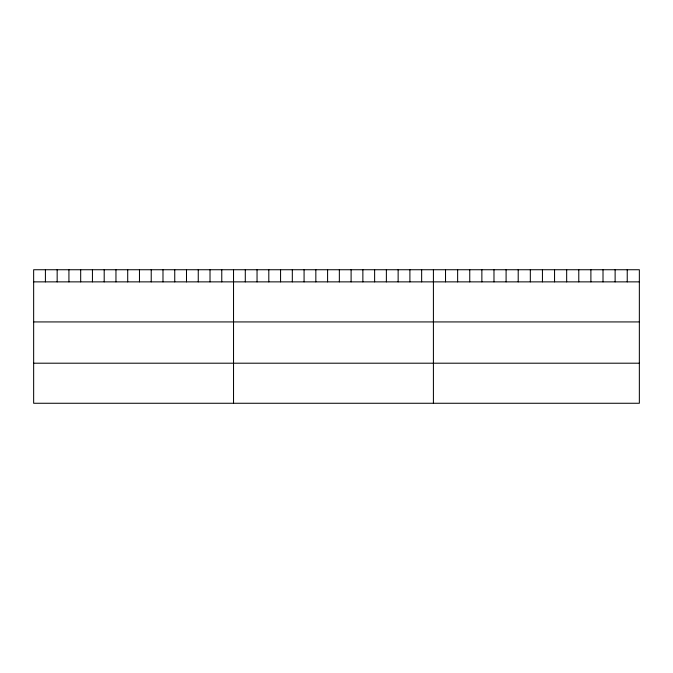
<?xml version="1.0" encoding="UTF-8"?>
<svg xmlns="http://www.w3.org/2000/svg" width="673" height="673" viewBox="0 0 673 673"><rect width="100%" height="100%" fill="white"/><g stroke="black" fill="none" stroke-linecap="round" stroke-linejoin="round"><path stroke-width="1.01" d="M639.35 321.93L639.35 269.738L33.65 269.738L33.65 403.262L639.35 403.262L639.35 321.93L33.65 321.93M33.65 281.869L639.35 281.869M33.65 363.201L639.35 363.201M627.236 269.738L627.236 281.869M615.122 269.738L615.122 281.869M603.008 269.738L603.008 281.869M590.894 269.738L590.894 281.869M578.78 269.738L578.78 281.869M566.666 269.738L566.666 281.869M554.552 269.738L554.552 281.869M542.438 269.738L542.438 281.869M530.324 269.738L530.324 281.869M518.21 269.738L518.21 281.869M506.096 269.738L506.096 281.869M493.982 269.738L493.982 281.869M481.868 269.738L481.868 281.869M469.754 269.738L469.754 281.869M457.64 269.738L457.64 281.869M445.526 269.738L445.526 281.869M433.412 269.738L433.412 403.262M421.651 269.738L421.651 281.869M409.899 269.738L409.899 281.869M398.138 269.738L398.138 281.869M386.378 269.738L386.378 281.869M374.625 269.738L374.625 281.869M362.865 269.738L362.865 281.869M351.104 269.738L351.104 281.869M339.352 269.738L339.352 281.869M327.591 269.738L327.591 281.869M315.839 269.738L315.839 281.869M304.078 269.738L304.078 281.869M292.318 269.738L292.318 281.869M280.565 269.738L280.565 281.869M268.805 269.738L268.805 281.869M257.044 269.738L257.044 281.869M245.292 269.738L245.292 281.869M233.531 269.738L233.531 403.262M221.77 269.738L221.77 281.869M210.018 269.738L210.018 281.869M198.257 269.738L198.257 281.869M186.497 269.738L186.497 281.869M174.744 269.738L174.744 281.869M162.984 269.738L162.984 281.869M151.223 269.738L151.223 281.869M139.471 269.738L139.471 281.869M127.71 269.738L127.71 281.869M115.958 269.738L115.958 281.869M104.197 269.738L104.197 281.869M92.437 269.738L92.437 281.869M80.684 269.738L80.684 281.869M68.924 269.738L68.924 281.869M57.163 269.738L57.163 281.869M45.411 269.738L45.411 281.869"/></g></svg>
